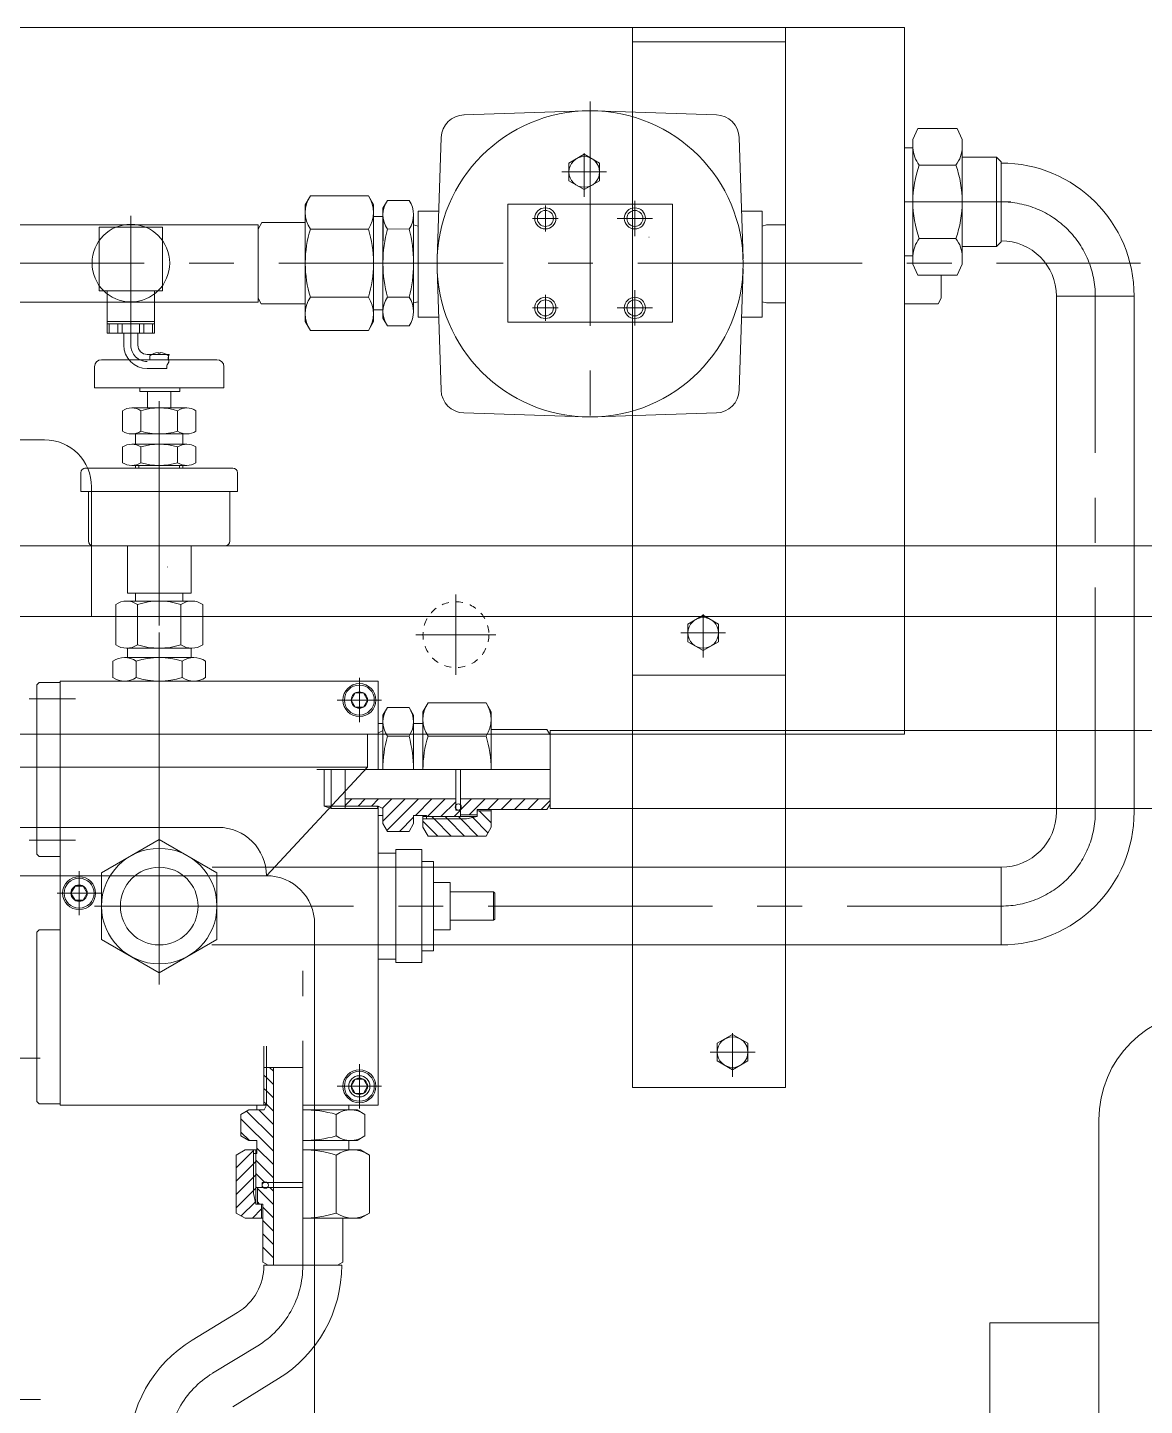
# Model space of a CAD drawing. Header units: inches. Extents: x 0 to 22015, y 0 to 16774.
# Drawn here: x 18728 to 19203, y 6252 to 6837 of the extents above; entities that cross this region are included whole.
import ezdxf

# ---------------------------------------------------------------- set-up
doc = ezdxf.new("R2010")
doc.units = ezdxf.units.IN
doc.header["$MEASUREMENT"] = 0
doc.linetypes.add('CENTER', pattern=[50.8, 31.75, -6.35, 6.35, -6.35])
doc.linetypes.add('EB_DASH', pattern=[6, 3, -3])
for name, color, linetype, lineweight in [('CAXA0', 7, 'Continuous', 5), ('CAXA1', 5, 'CENTER', 5), ('CAXA2', 6, 'EB_DASH', 5), ('CAXA4', 3, 'Continuous', 5)]:
    doc.layers.add(name, color=color, linetype=linetype, lineweight=lineweight)

msp = doc.modelspace()

# ---------------------------------------------------------------- linework, layer by layer
at = {"layer": 'CAXA0', "color": 7, "linetype": 'Continuous', "lineweight": 5}
for p, q in [((18394.78, 6837.06), (19100.78, 6837.06)), ((18985.28, 6387.06), (18985.28, 6837.06)), ((19050.28, 6387.06), (19050.28, 6837.06)), ((19100.78, 6537.06), (19100.78, 6837.06)), ((18985.28, 6831.06), (19050.28, 6831.06)), ((18965.16, 6801.7), (18913.63, 6800.04)), ((18969.36, 6801.7), (19020.89, 6800.04)), ((19104.28, 6789.57), (19106.46, 6794.24)), ((19106.46, 6794.24), (19123.1, 6794.24)), ((19125.28, 6789.57), (19123.1, 6794.24)), ((18902.29, 6738.83), (18903.96, 6790.36)), ((19032.23, 6738.83), (19030.56, 6790.36)), ((19104.28, 6763.06), (19104.28, 6789.57)), ((19125.28, 6789.57), (19125.28, 6763.06)), ((18964.78, 6783.25), (18958.28, 6779.5)), ((18971.28, 6779.5), (18964.78, 6783.25)), ((19100.78, 6785.96), (19104.34, 6785.96)), ((19139.78, 6782.06), (19125.28, 6782.06)), ((19141.78, 6780.06), (19139.78, 6782.06)), ((19139.78, 6782.06), (19139.78, 6744.06)), ((18958.28, 6772), (18958.28, 6779.5)), ((18971.28, 6772), (18971.28, 6779.5)), ((19107.04, 6778.65), (19122.58, 6778.65)), ((19141.78, 6746.06), (19141.78, 6780.06)), ((18958.28, 6772), (18964.78, 6768.24)), ((18964.78, 6768.24), (18971.28, 6772)), ((18846.29, 6761.85), (18848.47, 6765.65)), ((18846.29, 6761.85), (18848.47, 6765.65)), ((18848.47, 6765.65), (18873.1, 6765.67)), ((18848.47, 6765.65), (18873.1, 6765.67)), ((18875.29, 6761.88), (18873.1, 6765.67)), ((18875.29, 6761.88), (18873.1, 6765.67)), ((18879.29, 6760.38), (18881.19, 6763.68)), ((18881.19, 6763.68), (18890.38, 6763.69)), ((19104.28, 6763.06), (19104.28, 6736.56)), ((19125.28, 6736.56), (19125.28, 6763.06)), ((18846.31, 6737.35), (18846.29, 6761.85)), ((18846.31, 6737.35), (18846.29, 6761.85)), ((18875.29, 6761.88), (18875.31, 6737.37)), ((18875.29, 6761.88), (18875.31, 6737.37)), ((18875.29, 6756.87), (18879.29, 6756.88)), ((18875.29, 6756.87), (18879.29, 6756.88)), ((18879.29, 6760.38), (18879.31, 6737.38)), ((18892.33, 6757.61), (18892.33, 6753.24)), ((18902.95, 6759.16), (18894.26, 6759.16)), ((18894.26, 6759.16), (18894.26, 6714.16)), ((18902.95, 6759.16), (18894.26, 6759.16)), ((18894.26, 6759.16), (18894.26, 6714.16)), ((18932.26, 6762.04), (19002.26, 6762.04)), ((18932.26, 6712.04), (18932.26, 6762.04)), ((19002.26, 6762.04), (19002.26, 6712.04)), ((19031.57, 6759.16), (19040.26, 6759.16)), ((19040.26, 6714.16), (19040.26, 6759.16)), ((18826.27, 6753.24), (18661.29, 6753.24)), ((18758.73, 6752.28), (18785.73, 6752.28)), ((18758.73, 6725.28), (18758.73, 6752.28)), ((18785.73, 6725.28), (18785.73, 6752.28)), ((18826.27, 6753.24), (18826.24, 6720.54)), ((18826.26, 6751.47), (18827.92, 6754.33)), ((18827.92, 6754.33), (18846.3, 6754.35)), ((18848.49, 6751.5), (18873.11, 6751.52)), ((18848.49, 6751.5), (18873.11, 6751.52)), ((18879.33, 6756.07), (18879.31, 6736.77)), ((18881.2, 6751.53), (18890.39, 6751.54)), ((18881.2, 6751.53), (18890.39, 6751.54)), ((18892.33, 6753.24), (18892.29, 6716.52)), ((18894.26, 6752.81), (18892.33, 6753.24)), ((18894.26, 6752.81), (18892.33, 6753.24)), ((19040.26, 6752.81), (19042.19, 6753.24)), ((19042.19, 6753.24), (19050.26, 6753.24)), ((19107.04, 6747.48), (19122.58, 6747.48)), ((19141.78, 6746.06), (19139.78, 6744.06)), ((19100.78, 6740.16), (19104.28, 6740.16)), ((19100.78, 6740.16), (19104.34, 6740.16)), ((19139.78, 6744.06), (19125.28, 6744.06)), ((18846.31, 6736.78), (18846.29, 6712.27)), ((18846.31, 6736.78), (18846.29, 6712.27)), ((18875.29, 6712.25), (18875.31, 6736.76)), ((18875.29, 6712.25), (18875.31, 6736.76)), ((18879.29, 6713.75), (18879.31, 6736.75)), ((18879.29, 6713.75), (18879.31, 6736.75)), ((18892.31, 6736.74), (18892.29, 6716.52)), ((18902.29, 6734.64), (18903.96, 6683.1)), ((19032.23, 6734.64), (19030.56, 6683.1)), ((19050.28, 6736.74), (19050.3, 6716.52)), ((19104.28, 6736.56), (19106.46, 6731.89)), ((19125.28, 6736.56), (19123.1, 6731.89)), ((19106.46, 6731.89), (19123.1, 6731.89)), ((19116.34, 6731.89), (19116.35, 6722.14)), ((18758.73, 6725.28), (18785.73, 6725.28)), ((18762.23, 6707.28), (18762.23, 6725.28)), ((18782.23, 6707.28), (18782.23, 6725.28)), ((18826.24, 6722.14), (18827.59, 6719.8)), ((18848.49, 6722.63), (18873.11, 6722.61)), ((18848.49, 6722.63), (18873.11, 6722.61)), ((18881.2, 6722.6), (18890.39, 6722.59)), ((18881.2, 6722.6), (18890.39, 6722.59)), ((19116.35, 6722.14), (19115, 6719.8)), ((19165.28, 6723.06), (19198.28, 6723.06)), ((19165.28, 6504.06), (19165.28, 6723.06)), ((19198.28, 6504.06), (19198.28, 6723.06)), ((18826.24, 6720.54), (18661.29, 6720.54)), ((18827.59, 6719.8), (18846.3, 6719.78)), ((18875.29, 6717.26), (18879.29, 6717.25)), ((18875.29, 6717.26), (18879.29, 6717.25)), ((18894.26, 6720.68), (18892.3, 6720.24)), ((18894.26, 6720.68), (18892.3, 6720.24)), ((19040.26, 6720.68), (19042.22, 6720.24)), ((19042.22, 6720.24), (19050.28, 6720.24)), ((19100.78, 6719.79), (19115, 6719.79)), ((18782.23, 6712.28), (18762.23, 6712.28)), ((18782.23, 6711.28), (18762.23, 6711.28)), ((18763.04, 6707.28), (18763.04, 6711.28)), ((18766.69, 6707.28), (18766.69, 6711.28)), ((18768.58, 6707.28), (18768.58, 6711.28)), ((18775.88, 6707.28), (18775.88, 6711.28)), ((18777.76, 6707.28), (18777.76, 6711.28)), ((18781.41, 6707.28), (18781.41, 6711.28)), ((18846.29, 6712.27), (18848.47, 6708.48)), ((18846.29, 6712.27), (18848.47, 6708.48)), ((18875.29, 6712.25), (18873.1, 6708.46)), ((18875.29, 6712.25), (18873.1, 6708.46)), ((18879.29, 6713.75), (18881.19, 6710.45)), ((18879.29, 6713.75), (18881.19, 6710.45)), ((18881.19, 6710.45), (18890.38, 6710.44)), ((18881.19, 6710.45), (18890.38, 6710.44)), ((18902.95, 6714.16), (18894.26, 6714.16)), ((18902.95, 6714.16), (18894.26, 6714.16)), ((18932.26, 6712.04), (19002.26, 6712.04)), ((19031.57, 6714.16), (19040.26, 6714.16)), ((18782.23, 6707.28), (18762.23, 6707.28)), ((18769.23, 6702.28), (18769.23, 6707.28)), ((18775.23, 6702.28), (18775.23, 6707.28)), ((18848.47, 6708.48), (18873.1, 6708.46)), ((18848.47, 6708.48), (18873.1, 6708.46)), ((18779.23, 6698.28), (18788.46, 6698.28)), ((18783.88, 6699.16), (18783.88, 6698.77)), ((18783.88, 6698.77), (18784.68, 6698.77)), ((18784.68, 6699.16), (18784.68, 6698.77)), ((18756.78, 6684.06), (18756.78, 6693.06)), ((18759.78, 6696.06), (18808.78, 6696.06)), ((18780.28, 6696.06), (18780.28, 6697.76)), ((18788.28, 6697.78), (18788.28, 6696.06)), ((18811.78, 6684.06), (18811.78, 6693.06)), ((18779.23, 6692.28), (18787.45, 6692.28)), ((18756.78, 6684.06), (18784.28, 6684.06)), ((18776.04, 6684.06), (18776.04, 6682.56)), ((18789.28, 6682.56), (18776.04, 6682.56)), ((18779.28, 6682.56), (18793.04, 6682.56)), ((18779.28, 6675.56), (18779.28, 6682.56)), ((18784.28, 6684.06), (18811.78, 6684.06)), ((18789.28, 6675.56), (18789.28, 6682.56)), ((18793.04, 6682.56), (18793.04, 6684.06)), ((18795.97, 6675.56), (18772.59, 6675.56)), ((18768.69, 6665.71), (18768.69, 6674.41)), ((18776.48, 6674.41), (18776.48, 6665.71)), ((18792.07, 6674.41), (18792.07, 6665.71)), ((18799.87, 6665.71), (18799.87, 6674.41)), ((18965.16, 6671.77), (18913.63, 6673.43)), ((18969.36, 6671.77), (19020.89, 6673.43)), ((18795.97, 6664.56), (18772.59, 6664.56)), ((18774.28, 6660.18), (18774.28, 6664.56)), ((18794.28, 6660.18), (18794.28, 6664.56)), ((18600.53, 6662.06), (18735.53, 6662.06)), ((18768.69, 6652.33), (18768.69, 6659.03)), ((18795.97, 6660.18), (18772.59, 6660.18)), ((18776.48, 6659.03), (18776.48, 6652.33)), ((18792.07, 6659.03), (18792.07, 6652.33)), ((18799.87, 6652.33), (18799.87, 6659.03)), ((18751.03, 6640.06), (18751.03, 6648.06)), ((18815.53, 6650.06), (18752.76, 6650.06)), ((18795.97, 6651.18), (18772.59, 6651.18)), ((18774.28, 6650.06), (18774.28, 6651.18)), ((18775.68, 6650.06), (18775.68, 6651.18)), ((18792.88, 6650.06), (18792.88, 6651.18)), ((18794.28, 6650.06), (18794.28, 6651.18)), ((18817.53, 6648.06), (18817.53, 6640.06)), ((18817.53, 6640.06), (18751.03, 6640.06)), ((18754.28, 6619.06), (18754.28, 6640.06)), ((18755.53, 6587.07), (18755.53, 6642.06)), ((18814.28, 6619.06), (18814.28, 6640.06)), ((20010.28, 6617.07), (18310.28, 6617.07)), ((18866.14, 6617.07), (18394.78, 6617.07)), ((18756.28, 6617.06), (18812.28, 6617.06)), ((18770.78, 6617.07), (18770.78, 6596.99)), ((18797.78, 6617.07), (18797.78, 6596.99)), ((18798.13, 6593.56), (18770.42, 6593.56)), ((18797.78, 6596.99), (18770.78, 6596.99)), ((18774.28, 6593.56), (18774.28, 6596.99)), ((18794.28, 6593.56), (18794.28, 6596.99)), ((18765.8, 6575.02), (18765.8, 6592.1)), ((18775.04, 6592.1), (18775.04, 6575.02)), ((18793.52, 6592.1), (18793.52, 6575.02)), ((18802.75, 6575.02), (18802.75, 6592.1)), ((19015.28, 6587.58), (19008.78, 6583.83)), ((19021.78, 6583.83), (19015.28, 6587.58)), ((18580.53, 6587.06), (18748.03, 6587.06)), ((18644.77, 6587.07), (18794.78, 6587.07)), ((18644.77, 6587.06), (18794.78, 6587.06)), ((18645.02, 6587.07), (18755.53, 6587.07)), ((20070.28, 6587.07), (18673.49, 6587.07)), ((19710.28, 6587.07), (18673.49, 6587.07)), ((19008.78, 6576.32), (19008.78, 6583.83)), ((19021.78, 6576.32), (19021.78, 6583.83)), ((19008.78, 6576.32), (19015.28, 6572.57)), ((19015.28, 6572.57), (19021.78, 6576.32)), ((18799, 6569.56), (18769.56, 6569.56)), ((18770.42, 6573.56), (18784.28, 6573.56)), ((18770.78, 6569.56), (18770.78, 6573.56)), ((18798.13, 6573.56), (18784.28, 6573.56)), ((18797.78, 6569.56), (18797.78, 6573.56)), ((18764.65, 6561.05), (18764.65, 6568.07)), ((18774.46, 6568.07), (18774.46, 6561.05)), ((18794.09, 6568.07), (18794.09, 6561.05)), ((18803.91, 6561.05), (18803.91, 6568.07)), ((18733.27, 6559.06), (18732.27, 6558.06)), ((18732.27, 6558.06), (18732.27, 6486.06)), ((18733.27, 6559.06), (18742.27, 6559.06)), ((18742.27, 6559.56), (18877.27, 6559.56)), ((18742.27, 6559.56), (18742.27, 6379.56)), ((18877.27, 6522.06), (18877.27, 6559.56)), ((18985.28, 6562.06), (19050.28, 6562.06)), ((18865.81, 6551.56), (18867.54, 6554.56)), ((18871.01, 6554.56), (18867.54, 6554.56)), ((18872.74, 6551.56), (18871.01, 6554.56)), ((18865.81, 6551.56), (18867.54, 6548.56)), ((18865.81, 6551.56), (18867.54, 6548.56)), ((18871.01, 6548.56), (18867.54, 6548.56)), ((18872.74, 6551.56), (18871.01, 6548.56)), ((18879.27, 6545.07), (18881.17, 6548.37)), ((18890.36, 6548.37), (18881.17, 6548.37)), ((18892.27, 6545.07), (18890.36, 6548.37)), ((18896.27, 6546.58), (18898.46, 6550.37)), ((18896.27, 6541.57), (18896.27, 6546.58)), ((18896.27, 6546.58), (18896.27, 6522.07)), ((18923.08, 6550.37), (18898.46, 6550.37)), ((18925.27, 6546.58), (18923.08, 6550.37)), ((18925.27, 6546.58), (18925.27, 6539.07)), ((18925.27, 6522.07), (18925.27, 6546.58)), ((18879.29, 6541.57), (18877.27, 6541.57)), ((18879.27, 6545.07), (18879.27, 6538.57)), ((18879.27, 6522.07), (18879.27, 6545.07)), ((18892.27, 6541.57), (18892.27, 6545.07)), ((18892.27, 6545.07), (18892.27, 6522.07)), ((18896.27, 6541.57), (18892.27, 6541.57)), ((18394.78, 6537.06), (19100.78, 6537.06)), ((18872.78, 6537.06), (18872.78, 6523.06)), ((18877.27, 6537.56), (18879.27, 6538.57)), ((18890.36, 6536.22), (18881.17, 6536.22)), ((18923.08, 6536.22), (18898.46, 6536.22)), ((18948.92, 6539.07), (18925.27, 6539.07)), ((18950.27, 6536.73), (18948.92, 6539.07)), ((18950.27, 6505.56), (18950.27, 6538.57)), ((20073.4, 6538.57), (18950.27, 6538.57)), ((18622.78, 6523.06), (18872.78, 6523.06)), ((18872.78, 6523.06), (18829.78, 6476.98)), ((18854.27, 6522.06), (18854.27, 6506.56)), ((18857.27, 6522.06), (18857.27, 6505.56)), ((18863.27, 6509.57), (18863.27, 6522.07)), ((18910.17, 6504.82), (18910.17, 6522.07)), ((18912.27, 6502.77), (18912.27, 6522.07)), ((18912.27, 6502.07), (18912.27, 6522.07)), ((18854.27, 6506.56), (18877.27, 6506.56)), ((18857.27, 6505.56), (18854.27, 6506.56)), ((18857.27, 6505.56), (18877.27, 6505.56)), ((18863.27, 6505.56), (18863.27, 6509.57)), ((18910.17, 6509.57), (18863.27, 6509.57)), ((18866.11, 6509.57), (18863.27, 6506.73)), ((18871.76, 6509.57), (18868.76, 6506.56)), ((18877.42, 6509.57), (18874.41, 6506.56)), ((18877.27, 6505.56), (18876.7, 6506.56)), ((18877.27, 6379.56), (18877.27, 6506.56)), ((18879.27, 6505.57), (18877.27, 6506.56)), ((18883.08, 6509.57), (18879.14, 6505.63)), ((18888.74, 6509.57), (18879.27, 6500.1)), ((18879.27, 6499.07), (18879.27, 6505.57)), ((18894.39, 6509.57), (18880.96, 6496.14)), ((18900.05, 6509.57), (18893.05, 6502.57)), ((18905.71, 6509.57), (18898.21, 6502.07)), ((18910.17, 6508.37), (18903.86, 6502.07)), ((18950.27, 6509.57), (18912.27, 6509.57)), ((18916.96, 6509.57), (18912.27, 6504.87)), ((18922.68, 6509.57), (18915.88, 6502.77)), ((18928.33, 6509.57), (18923.83, 6505.07)), ((18933.99, 6509.57), (18929.49, 6505.07)), ((18939.65, 6509.57), (18935.15, 6505.07)), ((18945.3, 6509.57), (18940.8, 6505.07)), ((18950.27, 6508.87), (18946.46, 6505.07)), ((18950.27, 6507.4), (18948.92, 6505.07)), ((20073.4, 6505.57), (18950.27, 6505.57)), ((18879.27, 6502.57), (18877.27, 6502.57)), ((18892.27, 6501.79), (18886.25, 6495.77)), ((18897.77, 6502.57), (18892.27, 6502.57)), ((18892.27, 6499.07), (18892.27, 6502.57)), ((18896.27, 6497.56), (18896.27, 6502.57)), ((18919.27, 6502.07), (18896.27, 6502.07)), ((18914.77, 6501.07), (18896.27, 6501.07)), ((18896.27, 6500.16), (18902.66, 6493.77)), ((18897.77, 6501.07), (18897.77, 6502.57)), ((18900.02, 6502.07), (18901.02, 6501.07)), ((18901.02, 6501.07), (18908.32, 6493.77)), ((18905.67, 6502.07), (18906.67, 6501.07)), ((18906.67, 6501.07), (18913.97, 6493.77)), ((18912.27, 6504.76), (18909.58, 6502.07)), ((18912.27, 6504.82), (18910.17, 6504.82)), ((18911.33, 6502.07), (18912.33, 6501.07)), ((18919.27, 6502.77), (18912.27, 6502.77)), ((18912.33, 6501.07), (18919.63, 6493.77)), ((18914.77, 6501.07), (18919.27, 6502.07)), ((18916.99, 6502.07), (18917.4, 6501.65)), ((18917.4, 6501.65), (18923.89, 6495.16)), ((18919.27, 6502.07), (18919.27, 6505.07)), ((18948.92, 6505.07), (18919.27, 6505.07)), ((18925.27, 6504.57), (18919.27, 6504.57)), ((18920.14, 6504.57), (18925.27, 6499.44)), ((18925.27, 6497.56), (18925.27, 6505.07)), ((18686.28, 6497.48), (18809.28, 6497.48)), ((18879.27, 6499.07), (18881.17, 6495.77)), ((18890.36, 6495.77), (18881.17, 6495.77)), ((18892.27, 6499.07), (18890.36, 6495.77)), ((18896.27, 6497.56), (18898.46, 6493.77)), ((18923.08, 6493.77), (18898.46, 6493.77)), ((18925.27, 6497.56), (18923.08, 6493.77)), ((18784.28, 6492.36), (18759.77, 6478.21)), ((18808.78, 6478.21), (18784.28, 6492.36)), ((18895.77, 6488.06), (18884.77, 6488.06)), ((18884.77, 6440.06), (18884.77, 6488.06)), ((18895.77, 6440.06), (18895.77, 6488.06)), ((18732.27, 6486.06), (18733.27, 6485.06)), ((18733.27, 6485.06), (18742.27, 6485.06)), ((18884.77, 6486.56), (18877.27, 6486.56)), ((18900.77, 6483.06), (18895.77, 6483.06)), ((18900.77, 6445.06), (18900.77, 6483.06)), ((18665.78, 6476.98), (18829.78, 6476.98)), ((18759.77, 6478.21), (18759.77, 6449.91)), ((18806.78, 6480.56), (19141.78, 6480.56)), ((18808.78, 6449.91), (18808.78, 6478.21)), ((19141.78, 6447.56), (19141.78, 6480.56)), ((18746.81, 6469.56), (18748.54, 6472.56)), ((18752, 6472.56), (18748.54, 6472.56)), ((18753.74, 6469.56), (18752, 6472.56)), ((18907.77, 6474.06), (18900.77, 6474.06)), ((18907.77, 6454.06), (18907.77, 6474.06)), ((18746.81, 6469.56), (18748.54, 6466.56)), ((18746.81, 6469.56), (18748.54, 6466.56)), ((18752, 6466.56), (18748.54, 6466.56)), ((18753.74, 6469.56), (18752, 6466.56)), ((18926.27, 6470.06), (18907.77, 6470.06)), ((18926.27, 6458.06), (18926.27, 6470.06)), ((18926.27, 6470.06), (18926.77, 6469.56)), ((18926.77, 6458.56), (18926.77, 6469.56)), ((18926.27, 6458.06), (18926.77, 6458.56)), ((18732.27, 6453.06), (18733.27, 6454.06)), ((18732.27, 6381.06), (18732.27, 6453.06)), ((18733.27, 6454.06), (18742.27, 6454.06)), ((18850.28, 6456.48), (18850.28, 6245.56)), ((18907.77, 6454.06), (18900.77, 6454.06)), ((18926.27, 6458.06), (18907.77, 6458.06)), ((18759.77, 6449.91), (18784.28, 6435.76)), ((18784.28, 6435.76), (18808.78, 6449.91)), ((18806.65, 6447.56), (19141.78, 6447.56)), ((18884.77, 6441.56), (18877.27, 6441.56)), ((18900.77, 6445.06), (18895.77, 6445.06)), ((18895.77, 6440.06), (18884.77, 6440.06)), ((19027.78, 6409.57), (19021.28, 6405.82)), ((19021.28, 6398.31), (19021.28, 6405.82)), ((19034.28, 6405.82), (19027.78, 6409.57)), ((19034.28, 6398.31), (19034.28, 6405.82)), ((18828.77, 6404.56), (18828.77, 6379.56)), ((18829.77, 6404.56), (18829.77, 6379.56)), ((18828.77, 6395.56), (18845.27, 6395.56)), ((18831.16, 6395.56), (18832.77, 6393.95)), ((18832.77, 6311.56), (18832.77, 6395.56)), ((19021.28, 6398.31), (19027.78, 6394.56)), ((19027.78, 6394.56), (19034.28, 6398.31)), ((18828.77, 6392.29), (18829.77, 6391.29)), ((18829.77, 6391.29), (18832.77, 6388.29)), ((18865.81, 6387.56), (18867.54, 6390.56)), ((18871.01, 6390.56), (18867.54, 6390.56)), ((18872.74, 6387.56), (18871.01, 6390.56)), ((18828.77, 6386.63), (18829.77, 6385.63)), ((18829.77, 6385.63), (18832.77, 6382.63)), ((18865.81, 6387.56), (18867.54, 6384.56)), ((18865.81, 6387.56), (18867.54, 6384.56)), ((18871.01, 6384.56), (18867.54, 6384.56)), ((18872.74, 6387.56), (18871.01, 6384.56)), ((18985.28, 6387.06), (19050.28, 6387.06)), ((18732.27, 6381.06), (18733.27, 6380.06)), ((18733.27, 6380.06), (18742.27, 6380.06)), ((18742.27, 6379.56), (18829.77, 6379.56)), ((18822.28, 6377.56), (18818.98, 6375.66)), ((18821.39, 6377.05), (18832.77, 6365.66)), ((18822.28, 6377.56), (18828.78, 6377.56)), ((18825.77, 6377.56), (18825.77, 6379.56)), ((18826.53, 6377.56), (18832.77, 6371.32)), ((18828.77, 6380.98), (18829.67, 6380.08)), ((18828.77, 6379.56), (18829.77, 6380.14)), ((18829.77, 6379.56), (18828.78, 6377.56)), ((18829.77, 6379.98), (18832.77, 6376.98)), ((18845.27, 6379.56), (18877.27, 6379.56)), ((18845.28, 6377.56), (18868.28, 6377.56)), ((18868.28, 6377.56), (18861.78, 6377.56)), ((18864.77, 6377.54), (18864.77, 6379.56)), ((18868.28, 6377.56), (18871.58, 6375.66)), ((18818.98, 6366.47), (18818.98, 6375.66)), ((18818.98, 6373.8), (18832.77, 6360)), ((18859.43, 6366.47), (18859.43, 6375.66)), ((18871.58, 6366.47), (18871.58, 6375.66)), ((19183.27, 5820.85), (19183.27, 6373.28)), ((18818.98, 6368.14), (18822.56, 6364.56)), ((18822.28, 6364.56), (18818.98, 6366.47)), ((18868.28, 6364.56), (18871.58, 6366.47)), ((18820.77, 6360.56), (18816.98, 6358.37)), ((18824.28, 6360.26), (18816.98, 6352.96)), ((18820.77, 6360.56), (18825.78, 6360.56)), ((18822.28, 6364.56), (18825.78, 6364.56)), ((18824.28, 6342.06), (18824.28, 6360.56)), ((18824.28, 6359.06), (18825.78, 6359.06)), ((18825.28, 6337.56), (18825.28, 6360.56)), ((18825.78, 6359.06), (18825.78, 6364.56)), ((18825.78, 6361.34), (18832.77, 6354.35)), ((18868.28, 6364.56), (18845.28, 6364.56)), ((18869.79, 6360.56), (18845.28, 6360.56)), ((18864.78, 6360.56), (18864.78, 6364.56)), ((18864.78, 6364.56), (18868.28, 6364.56)), ((18864.78, 6360.56), (18869.79, 6360.56)), ((18869.79, 6360.56), (18873.58, 6358.37)), ((18816.98, 6333.75), (18816.98, 6358.37)), ((18824.28, 6354.6), (18816.98, 6347.3)), ((18825.28, 6355.6), (18824.28, 6354.6)), ((18825.28, 6356.19), (18832.77, 6348.69)), ((18859.43, 6333.75), (18859.43, 6358.37)), ((18873.58, 6333.75), (18873.58, 6358.37)), ((18824.28, 6348.94), (18816.98, 6341.64)), ((18825.28, 6349.94), (18824.28, 6348.94)), ((18825.28, 6350.53), (18828.96, 6346.85)), ((18824.28, 6343.29), (18816.98, 6335.99)), ((18825.28, 6344.29), (18824.28, 6343.29)), ((18824.28, 6342.06), (18825.28, 6337.56)), ((18825.28, 6344.87), (18825.59, 6344.56)), ((18825.28, 6344.56), (18845.28, 6344.56)), ((18825.98, 6344.56), (18845.28, 6344.56)), ((18825.98, 6337.56), (18825.98, 6344.56)), ((18825.98, 6344.17), (18832.78, 6337.37)), ((18828.03, 6346.66), (18845.28, 6346.66)), ((18828.03, 6344.56), (18828.03, 6346.66)), ((18831.25, 6344.56), (18832.78, 6343.03)), ((18832.78, 6311.56), (18832.78, 6344.56)), ((18825.08, 6338.43), (18819.15, 6332.5)), ((18825.28, 6338.63), (18825.08, 6338.43)), ((18825.28, 6337.56), (18828.28, 6337.56)), ((18825.98, 6338.52), (18826.93, 6337.56)), ((18827.78, 6331.56), (18827.78, 6337.56)), ((18828.28, 6312.91), (18828.28, 6337.56)), ((18828.28, 6336.22), (18832.78, 6331.72)), ((18820.77, 6331.56), (18816.98, 6333.75)), ((18820.77, 6331.56), (18828.28, 6331.56)), ((18827.78, 6335.47), (18823.87, 6331.56)), ((18828.28, 6330.56), (18832.78, 6326.06)), ((18845.28, 6331.56), (18869.79, 6331.56)), ((18869.79, 6331.56), (18862.28, 6331.56)), ((18862.28, 6312.91), (18862.28, 6331.56)), ((18869.79, 6331.56), (18873.58, 6333.75)), ((18828.28, 6324.9), (18832.78, 6320.4)), ((18828.28, 6319.25), (18832.78, 6314.75)), ((18830.61, 6311.56), (18828.28, 6312.91)), ((18859.94, 6311.56), (18862.28, 6312.91)), ((18828.28, 6307.93), (18828.33, 6307.88)), ((18828.77, 6311.56), (18861.78, 6311.56)), ((18798.32, 6279.78), (18817.52, 6291.51)), ((19136.99, 6287.07), (19136.99, 5907.07)), ((19136.99, 6287.07), (19183.27, 6287.07)), ((18815.5, 6251.48), (18834.93, 6263.46))]:
    msp.add_line(p, q, dxfattribs=at)
for centre, radius in [((18967.26, 6736.73), 65), ((18964.78, 6775.75), 6.5), ((18948.26, 6756.04), 4.5), ((18948.26, 6756.04), 3.4), ((18986.26, 6756.04), 4.5), ((18986.26, 6756.04), 3.4), ((18772.23, 6737.06), 16.49), ((18948.26, 6718.04), 4.5), ((18986.26, 6718.04), 4.5), ((18948.26, 6718.04), 3.4), ((18986.26, 6718.04), 3.4), ((19015.28, 6580.07), 6.5), ((18869.27, 6551.56), 7), ((18869.27, 6551.56), 3.46), ((18911.25, 6506.13), 1.32), ((18784.28, 6464.06), 24.51), ((18750.27, 6469.56), 7), ((18784.28, 6464.06), 16.5), ((18750.27, 6469.56), 3.46), ((19027.78, 6402.06), 6.5), ((18869.27, 6387.56), 7), ((18869.27, 6387.56), 4.5), ((18869.27, 6387.56), 3.46), ((18829.34, 6345.58), 1.32)]:
    msp.add_circle(centre, radius, dxfattribs=at)
for centre, radius, start, end in [((18914.07, 6790.04), 10, 91.7462, 178.04806), ((19020.57, 6790.04), 10, 1.84907, 88.15093), ((19112.67, 6786.45), 12.6, 321.7922, 360), ((19116.94, 6786.45), 12.6, 182.19467, 218.2078), ((19150.68, 6763.06), 46.35, 160.34559, 179.99775), ((19078.93, 6763.06), 46.35, 0, 19.65217), ((19141.78, 6723.06), 56.5, 0, 90), ((18858.82, 6758.58), 12.53, 145.66719, 214.43568), ((18858.82, 6758.58), 12.53, 145.66719, 214.43568), ((18862.76, 6758.59), 12.53, 325.66719, 34.43568), ((18862.76, 6758.59), 12.53, 325.66719, 34.43568), ((18889.93, 6757.61), 10.64, 145.22625, 214.87662), ((18881.65, 6757.6), 10.64, 325.22625, 34.87662), ((19150.68, 6763.07), 46.35, 180, 199.65217), ((19078.93, 6763.07), 46.35, 340.34559, 359.99775), ((18893.14, 6737.39), 46.83, 162.46348, 180.05143), ((18893.14, 6737.39), 46.83, 162.46348, 180.05143), ((18828.48, 6737.33), 46.83, 0.05143, 17.63939), ((18828.48, 6737.33), 46.83, 0.05143, 17.63939), ((18932.81, 6737.42), 53.5, 164.71426, 180.05143), ((18838.81, 6737.34), 53.5, 0.05143, 15.38861), ((18838.81, 6737.34), 53.5, 0.05143, 15.38861), ((19116.94, 6739.68), 12.6, 141.7922, 177.80533), ((19112.67, 6739.68), 12.6, 0, 38.2078), ((19141.78, 6723.06), 23.5, 0, 90), ((18893.14, 6736.74), 46.83, 179.94857, 197.53652), ((18893.14, 6736.74), 46.83, 179.94857, 197.53652), ((18828.48, 6736.8), 46.83, 342.36061, 359.94857), ((18828.48, 6736.8), 46.83, 342.36061, 359.94857), ((18932.81, 6736.71), 53.5, 179.94857, 195.28574), ((18932.81, 6736.71), 53.5, 179.94857, 195.28574), ((18838.81, 6736.79), 53.5, 344.61139, 359.94857), ((18838.81, 6736.79), 53.5, 344.61139, 359.94857), ((18858.82, 6715.55), 12.53, 145.56432, 214.33281), ((18858.82, 6715.55), 12.53, 145.56432, 214.33281), ((18862.76, 6715.54), 12.53, 325.56432, 34.33281), ((18862.76, 6715.54), 12.53, 325.56432, 34.33281), ((18889.93, 6716.52), 10.64, 145.12338, 214.77375), ((18889.93, 6716.52), 10.64, 145.12338, 214.77375), ((18881.65, 6716.53), 10.64, 325.12338, 34.77375), ((18881.65, 6716.53), 10.64, 325.12338, 34.77375), ((18779.23, 6702.28), 10, 180, 270), ((18779.23, 6702.28), 4, 180, 270), ((18784.28, 6692.77), 6.39, 93.58332, 128.7523), ((18784.28, 6692.77), 6.4, 51.2477, 86.41668), ((18759.78, 6693.06), 3, 90, 180), ((18808.78, 6693.06), 3, 0, 90), ((18913.95, 6683.43), 10, 181.84907, 268.15093), ((19020.57, 6683.43), 10, 271.84907, 358.15093), ((18772.59, 6668.38), 7.18, 57.13277, 122.86723), ((18784.28, 6648.56), 27, 73.22135, 106.77865), ((18795.97, 6668.38), 7.18, 57.13277, 122.86723), ((18772.59, 6671.74), 7.18, 237.13277, 302.86723), ((18784.28, 6691.56), 27, 253.22135, 286.77865), ((18795.97, 6671.74), 7.18, 237.13277, 302.86723), ((18735.53, 6642.06), 20, 0, 90), ((18772.59, 6653), 7.18, 57.13277, 122.86723), ((18784.28, 6633.18), 27, 73.22135, 106.77865), ((18795.97, 6653), 7.18, 57.13277, 122.86723), ((18772.59, 6658.36), 7.18, 237.13277, 302.86723), ((18784.28, 6678.18), 27, 253.22135, 286.77865), ((18795.97, 6658.36), 7.18, 237.13277, 302.86723), ((18753.03, 6648.06), 2, 90, 180), ((18815.53, 6648.06), 2, 0, 90), ((18756.28, 6619.06), 2, 180, 270), ((18812.28, 6619.06), 2, 270, 0), ((18770.42, 6585.51), 8.05, 54.96996, 125.03004), ((18784.28, 6563.56), 30, 90, 107.93393), ((18784.28, 6563.56), 30, 72.06607, 90), ((18798.13, 6585.51), 8.05, 54.96996, 125.03004), ((18769.56, 6560.75), 8.81, 56.1491, 123.8509), ((18770.42, 6581.61), 8.05, 234.96996, 305.03004), ((18784.28, 6536.56), 33, 72.69712, 107.30288), ((18784.28, 6603.56), 30, 252.06607, 270), ((18784.28, 6603.56), 30, 270, 287.93393), ((18798.13, 6581.61), 8.05, 234.96996, 305.03004), ((18799, 6560.75), 8.81, 56.1491, 123.8509), ((18769.56, 6568.37), 8.81, 236.1491, 303.8509), ((18784.28, 6592.56), 33, 252.69712, 287.30288), ((18799, 6568.37), 8.81, 236.1491, 303.8509), ((18869.27, 6551.56), 6.36, 0, 180), ((18869.27, 6551.56), 6.36, 180, 0), ((18889.91, 6542.29), 10.64, 145.17482, 214.82518), ((18881.63, 6542.29), 10.64, 325.17482, 34.82518), ((18908.8, 6543.29), 12.53, 145.61575, 214.38425), ((18912.74, 6543.29), 12.53, 325.61575, 34.38425), ((18932.77, 6522.07), 53.5, 164.66283, 180), ((18838.77, 6522.07), 53.5, 0, 15.33717), ((18943.1, 6522.07), 46.83, 162.41205, 180), ((18878.44, 6522.07), 46.83, 0, 17.58795), ((19141.78, 6504.06), 56.5, 270, 0), ((19141.78, 6504.06), 23.5, 270, 0), ((18809.28, 6476.98), 20.5, 0, 90), ((18750.27, 6469.56), 6.36, 0, 180), ((18829.78, 6456.48), 20.5, 0, 90), ((18750.27, 6469.56), 6.36, 180, 0), ((19229.56, 6373.28), 46.29, 90, 180), ((18869.27, 6387.56), 6.36, 0, 180), ((18869.27, 6387.56), 6.36, 180, 0), ((18845.28, 6324.06), 53.5, 74.66283, 90), ((18865.5, 6366.92), 10.64, 55.17482, 124.82518), ((18845.28, 6418.06), 53.5, 270, 285.33717), ((18865.5, 6375.2), 10.64, 235.17482, 304.82518), ((18845.28, 6313.73), 46.83, 72.41205, 90), ((18866.5, 6348.03), 12.53, 55.61575, 124.38425), ((18845.28, 6378.39), 46.83, 270, 287.58795), ((18866.5, 6344.09), 12.53, 235.61575, 304.38425), ((18805.27, 6311.56), 23.5, 301.41873, 0), ((18805.27, 6311.56), 56.51, 301.65544, 0), ((18827.77, 6231.56), 56.5, 121.41872, 180)]:
    msp.add_arc(centre, radius, start, end, dxfattribs=at)
msp.add_open_spline([(18787.45, 6692.28), (18787.44, 6692.84), (18787.43, 6693.95), (18788.79, 6695.21), (18787.84, 6696.46), (18788.34, 6697.43), (18788.41, 6697.97), (18788.46, 6698.28)], degree=3, knots=[0, 0, 0, 0, 1.671563, 3.184197, 4.639696, 5.321149, 6.273741, 6.273741, 6.273741, 6.273741], dxfattribs=at)
at = {"layer": 'CAXA1', "linetype": 'CENTER', "lineweight": 5, "ltscale": 3}
for p, q in [((18967.26, 6805.7), (18967.26, 6663.34)), ((18964.78, 6783.75), (18964.78, 6765.24)), ((18955.28, 6775.75), (18974.28, 6775.75)), ((18986.26, 6763.54), (18986.26, 6748.54)), ((19145.85, 6763.06), (19100.78, 6763.06)), ((19119.05, 6763.06), (19112.4, 6763.06)), ((18772.23, 6717.3), (18772.23, 6757.12)), ((18772.23, 6717.3), (18772.23, 6757.12)), ((18772.23, 6717.3), (18772.23, 6757.12)), ((18772.23, 6717.16), (18772.23, 6756.97)), ((18948.26, 6750.54), (18948.26, 6761.54)), ((18772.23, 6722.28), (18772.23, 6755.28)), ((18942.76, 6756.04), (18953.76, 6756.04)), ((18978.76, 6756.04), (18993.76, 6756.04)), ((18980.76, 6756.04), (18991.76, 6756.04)), ((18992.25, 6748.03), (18992.35, 6748.03)), ((18530.28, 6737.06), (19201.04, 6737.06)), ((18772.23, 6722.28), (18772.23, 6702.28)), ((18948.26, 6712.54), (18948.26, 6723.54)), ((18986.26, 6725.54), (18986.26, 6710.54)), ((19181.78, 6504.06), (19181.78, 6723.06)), ((18942.76, 6718.04), (18953.76, 6718.04)), ((18978.76, 6718.04), (18993.76, 6718.04)), ((18980.76, 6718.04), (18991.76, 6718.04)), ((18784.28, 6430.74), (18784.28, 6691.74)), ((18787.77, 6608.07), (18787.77, 6607.97)), ((18910.28, 6596.3), (18910.28, 6562.3)), ((18910.28, 6596.3), (18910.28, 6562.3)), ((19015.28, 6588.08), (19015.28, 6569.57)), ((18784.28, 6580.24), (18784.28, 6436.55)), ((18927.28, 6579.3), (18893.28, 6579.3)), ((19005.78, 6580.07), (19024.78, 6580.07)), ((18869.27, 6560.93), (18869.27, 6542.2)), ((18869.27, 6559.06), (18869.27, 6544.06)), ((18729.08, 6552.07), (18748.73, 6552.07)), ((18878.64, 6551.56), (18859.91, 6551.56)), ((18861.77, 6551.56), (18876.77, 6551.56)), ((18851.27, 6522.06), (18876.96, 6522.06)), ((18950.25, 6522.07), (18857.89, 6522.07)), ((18729.08, 6492.06), (18748.73, 6492.06)), ((18750.27, 6478.93), (18750.27, 6460.2)), ((18750.27, 6477.06), (18750.27, 6462.06)), ((18759.64, 6469.56), (18740.91, 6469.56)), ((18742.77, 6469.56), (18757.77, 6469.56)), ((18811.78, 6464.06), (18756.77, 6464.06)), ((18771.57, 6464.06), (19141.78, 6464.06)), ((18805.27, 6464.06), (18831.27, 6464.06)), ((18845.27, 6311.56), (18845.27, 6436.56)), ((19027.78, 6410.07), (19027.78, 6391.56)), ((19018.28, 6402.06), (19037.28, 6402.06)), ((18692.78, 6399.57), (18733.68, 6399.57)), ((18869.27, 6396.93), (18869.27, 6378.2)), ((18869.27, 6395.06), (18869.27, 6380.06)), ((18859.78, 6387.56), (18877.27, 6387.56)), ((18878.64, 6387.56), (18859.91, 6387.56)), ((18861.77, 6387.56), (18876.77, 6387.56)), ((18806.92, 6265.7), (18826.13, 6277.43)), ((18695.54, 6254.57), (18733.82, 6254.57))]:
    msp.add_line(p, q, dxfattribs=at)
for centre, radius, start, end in [((19141.78, 6723.06), 40, 0, 90.00002), ((18779.23, 6702.28), 7, 180, 270), ((19141.78, 6504.06), 40, 270, 0), ((18805.27, 6311.56), 40, 301.41873, 0), ((18827.77, 6231.56), 40, 121.41872, 180)]:
    msp.add_arc(centre, radius, start, end, dxfattribs=at)
at = {"layer": 'CAXA2', "color": 7, "linetype": 'EB_DASH', "lineweight": 5}
for p, q in [((18770.28, 6559.56), (18770.28, 6559.59)), ((18925.28, 6545.07), (18925.28, 6536.07))]:
    msp.add_line(p, q, dxfattribs=at)
msp.add_circle((18910.28, 6579.3), 14, dxfattribs=at)
at = {"layer": 'CAXA4', "color": 7, "linetype": 'Continuous', "lineweight": 5}
msp.add_line((18782.23, 6707.28), (18777.24, 6707.28), dxfattribs=at)

doc.saveas('drawing.dxf')
